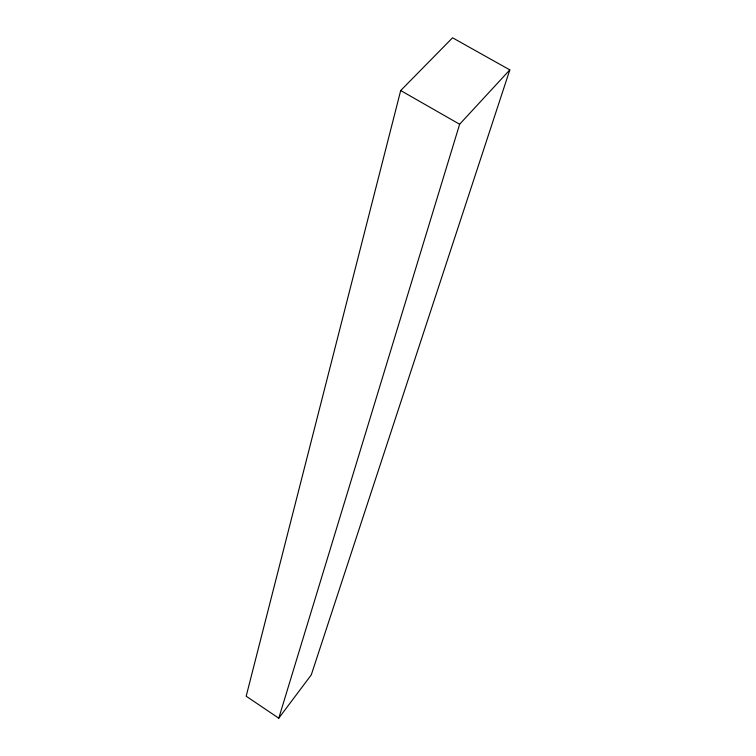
<?xml version="1.0" encoding="UTF-8"?>
<svg xmlns="http://www.w3.org/2000/svg" width="756" height="756" viewBox="0 0 756 756"><rect width="100%" height="100%" fill="white"/><g stroke="black" fill="none" stroke-linecap="round" stroke-linejoin="round"><path stroke-width="1.13" d="M400.699 90.54L246.182 696.21L278.766 718.2L311.283 674.872L509.818 69.883L452.56 37.8L400.699 90.54L459.629 124.249L509.818 69.883M278.766 718.2L459.629 124.249"/></g></svg>
